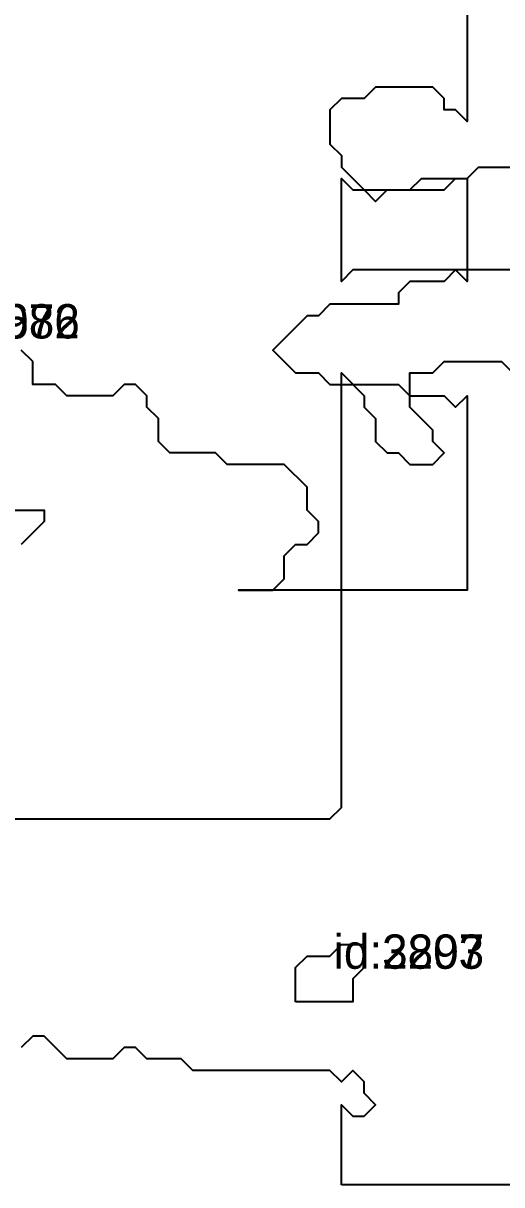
# Model space of a CAD drawing. Header units: metres. Extents: x 0 to 810, y 0 to 745.
# Drawn here: x 76.2 to 118, y 0 to 101.6 of the extents above; entities that cross this region are included whole.
import ezdxf

# ---------------------------------------------------------------- set-up
doc = ezdxf.new("R2010")
doc.units = ezdxf.units.M
doc.layers.add('forest', color=7, linetype='Continuous')
doc.layers.add('forestfragmentation', color=7, linetype='Continuous')

msp = doc.modelspace()

# ---------------------------------------------------------------- linework, layer by layer
at = {"layer": 'forest', "color": 128}
for points in [[(115, 105), (115, 93), (114, 94), (113, 94), (113, 95), (112, 96), (107, 96), (106, 95), (104, 95), (103, 94), (103, 91), (104, 90), (104, 89), (106, 87), (113, 87), (114, 88), (115, 88), (115, 79), (114, 80), (113, 79), (110, 79), (109, 78), (109, 77), (103, 77), (102, 76), (101, 76), (98, 73), (100, 71), (102, 71), (103, 70), (109, 70), (110, 69), (113, 69), (114, 68), (115, 69), (115, 52), (95, 52), (98, 52), (99, 53), (99, 55), (100, 56), (101, 56), (102, 57), (102, 58), (101, 59), (101, 61), (99, 63), (94, 63), (93, 64), (89, 64), (88, 65), (88, 67), (87, 68), (87, 69), (86, 70), (85, 70), (84, 69), (80, 69), (79, 70), (77, 70), (77, 72), (76, 73)], [(115, 105), (115, 93), (114, 94), (113, 94), (113, 95), (112, 96), (107, 96), (106, 95), (104, 95), (103, 94), (103, 91), (104, 90), (104, 89), (106, 87), (113, 87), (114, 88), (115, 88), (115, 79), (114, 80), (113, 79), (110, 79), (109, 78), (109, 77), (103, 77), (102, 76), (101, 76), (98, 73), (100, 71), (102, 71), (103, 70), (109, 70), (110, 69), (113, 69), (114, 68), (115, 69), (115, 52), (95, 52), (98, 52), (99, 53), (99, 55), (100, 56), (101, 56), (102, 57), (102, 58), (101, 59), (101, 61), (99, 63), (94, 63), (93, 64), (89, 64), (88, 65), (88, 67), (87, 68), (87, 69), (86, 70), (85, 70), (84, 69), (80, 69), (79, 70), (77, 70), (77, 72), (76, 73)], [(74, 59), (78, 59), (78, 58), (76, 56)], [(74, 59), (78, 59), (78, 58), (76, 56)]]:
    msp.add_lwpolyline(points, dxfattribs=at)
at = {"layer": 'forest', "color": 141}
for points in [[(119, 80), (105, 80), (104, 79), (104, 88), (105, 87), (106, 87), (107, 86), (108, 87), (110, 87), (111, 88), (115, 88), (116, 89), (119, 89)], [(119, 80), (105, 80), (104, 79), (104, 88), (105, 87), (106, 87), (107, 86), (108, 87), (110, 87), (111, 88), (115, 88), (116, 89), (119, 89)], [(52, 32), (103, 32), (104, 33), (104, 71), (106, 69), (106, 68), (107, 67), (107, 65), (108, 64), (109, 64), (110, 63), (112, 63), (113, 64), (112, 65), (112, 66), (110, 68), (110, 71), (112, 71), (113, 72), (118, 72), (119, 71)], [(52, 32), (103, 32), (104, 33), (104, 71), (106, 69), (106, 68), (107, 67), (107, 65), (108, 64), (109, 64), (110, 63), (112, 63), (113, 64), (112, 65), (112, 66), (110, 68), (110, 71), (112, 71), (113, 72), (118, 72), (119, 71)], [(104, 0), (104, 7), (105, 6), (106, 6), (107, 7), (106, 8), (106, 9), (105, 10), (104, 9), (103, 10), (91, 10), (90, 11), (87, 11), (86, 12), (85, 12), (84, 11), (80, 11), (78, 13), (77, 13), (76, 12)], [(104, 0), (104, 7), (105, 6), (106, 6), (107, 7), (106, 8), (106, 9), (105, 10), (104, 9), (103, 10), (91, 10), (90, 11), (87, 11), (86, 12), (85, 12), (84, 11), (80, 11), (78, 13), (77, 13), (76, 12)], [(138, 0), (104, 0)], [(138, 0), (104, 0)]]:
    msp.add_lwpolyline(points, dxfattribs=at)
at = {"layer": 'forestfragmentation', "color": 51}
msp.add_lwpolyline([(100, 16), (100, 19), (101, 20), (103, 20), (104, 21), (106, 21), (106, 19), (105, 18), (105, 16), (100, 16)], dxfattribs=at)
msp.add_lwpolyline([(100, 16), (100, 19), (101, 20), (103, 20), (104, 21), (106, 21), (106, 19), (105, 18), (105, 16), (100, 16)], dxfattribs=at)

# ---------------------------------------------------------------- texts
at = {"layer": 'forest', "color": 128}
for s in ['id:2676', 'id:2982']:
    msp.add_text(s, height=3, dxfattribs=at).set_placement((67.96, 74.01))
at = {"layer": 'forestfragmentation', "color": 51}
for s in ['id:2897', 'id:3203']:
    msp.add_text(s, height=3, dxfattribs=at).set_placement((103.33, 18.89))

doc.saveas('drawing.dxf')
